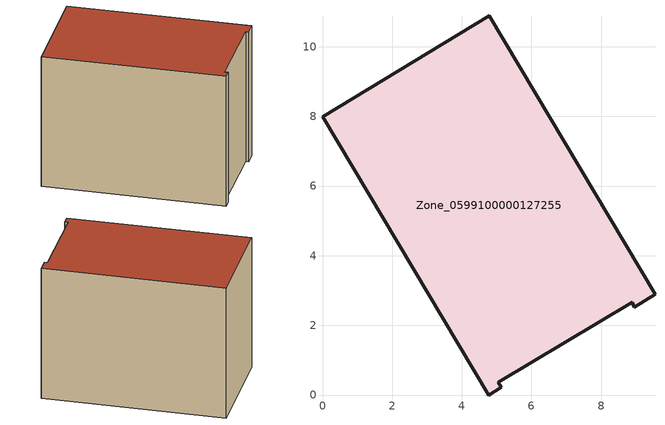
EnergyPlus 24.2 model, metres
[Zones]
Zone_0599100000127255
 floor ground (C_G): 9.55,2.89 8.95,2.53 8.9,2.67 5.04,0.37 5.14,0.22 4.78,0 0,7.99 4.79,10.88 z0
 wall outside (C_F): 8.9,2.67 8.95,2.53 9.55,2.89 4.79,10.88 0,7.99 4.78,0 5.14,0.22 5.04,0.37 8.9,2.67 z0:7.13
 roof outside (C_R): 8.95,2.53 9.55,2.89 4.79,10.88 0,7.99 4.78,0 5.14,0.22 5.04,0.37 8.9,2.67 z7.13
[BUILDING]
Pand.0599100000127255: North Axis=0; Terrain=City; Loads Convergence Tolerance Value=0.04; Temperature Convergence Tolerance Value=0.4; Solar Distribution=FullExterior; Maximum Number of Warmup Days=25; Minimum Number of Warmup Days=1
[Site:Location]
Rotterdam.The.Hague.AP_ZH_NLD Design_Conditions: Latitude=51.96; Longitude=4.45; Time Zone=1; Elevation=-4.5
[SITE:GROUNDTEMPERATURE:BUILDINGSURFACE]
18, 18, 18, 18, 18, 18, 18, 18, 18, 18, 18, 18
[MATERIAL] Thermal Absorptance=0.9; Solar Absorptance=0.7; Visible Absorptance=0.7
Name | Roughness | Thickness | Conductivity | Density | Specific Heat
G.TI.1946 | MediumSmooth | 0.15 | 1 | 540 | 1210
F.TI.1946 | Rough | 0.3 | 0.857143 | 1920 | 840
R.TI.1946 | MediumRough | 0.2 | 0.1 | 1500 | 1000
[CONSTRUCTION]
C_G: G.TI.1946
C_F: F.TI.1946
C_R: R.TI.1946
[ZONE]
Zone_0599100000127255: Type=1; Multiplier=1; Ceiling Height=Autocalculate; Volume=Autocalculate; Floor Area=autocalculate; Part of Total Floor Area=Yes
[ZONEINFILTRATION:DESIGNFLOWRATE]
Infil_Zone_0599100000127255: Zone or ZoneList or Space or SpaceList=Zone_0599100000127255; Schedule=AlwaysOn; Design Flow Rate Calculation Method=Flow/Area; Flow Rate per Floor Area=0.003; Constant Term Coefficient=1; Temperature Term Coefficient=0; Velocity Term Coefficient=0; Velocity Squared Term Coefficient=0
[HVACTEMPLATE:ZONE:IDEALLOADSAIRSYSTEM]
Zone_0599100000127255: Maximum Heating Supply Air Temperature=50; Minimum Cooling Supply Air Temperature=13; Maximum Heating Supply Air Humidity Ratio=0.0156; Minimum Cooling Supply Air Humidity Ratio=0.0077; Heating Limit=NoLimit; Cooling Limit=NoLimit; Dehumidification Control Type=ConstantSensibleHeatRatio; Cooling Sensible Heat Ratio=0.7; Dehumidification Setpoint=60; Humidification Control Type=None; Humidification Setpoint=30; Outdoor Air Method=None; Outdoor Air Flow Rate per Person=0.00944; Outdoor Air Flow Rate per Zone Floor Area=0; Outdoor Air Flow Rate per Zone=0; Demand Controlled Ventilation Type=None; Outdoor Air Economizer Type=NoEconomizer; Heat Recovery Type=None; Sensible Heat Recovery Effectiveness=0.7; Latent Heat Recovery Effectiveness=0.65
[ZONECONTROL:THERMOSTAT]
ThermostatControl_Zone_0599100000127255: Zone or ZoneList=Zone_0599100000127255; Control Type Schedule=DualSetpointControlType; Control 1=Thermostat_Zone_0599100000127255; Temperature Difference Between Cutout And Setpoint=0
[THERMOSTATSETPOINT:DUALSETPOINT]
Thermostat_Zone_0599100000127255: Heating Setpoint Temperature Schedule=HeatingSetpoint_Zone_0599100000127255; Cooling Setpoint Temperature Schedule=CoolingSetpoint_Zone_0599100000127255
[SCHEDULE:COMPACT]
HeatingSetpoint_Zone_0599100000127255: Through: 12/31, For: AllDays, Until: 24:00, 21
CoolingSetpoint_Zone_0599100000127255: Through: 12/31, For: AllDays, Until: 24:00, 24
DualSetpointControlType: Through: 12/31, For: AllDays, Until: 24:00, 4
AlwaysOn: Through: 12/31, For: AllDays, Until: 24:00, 1
